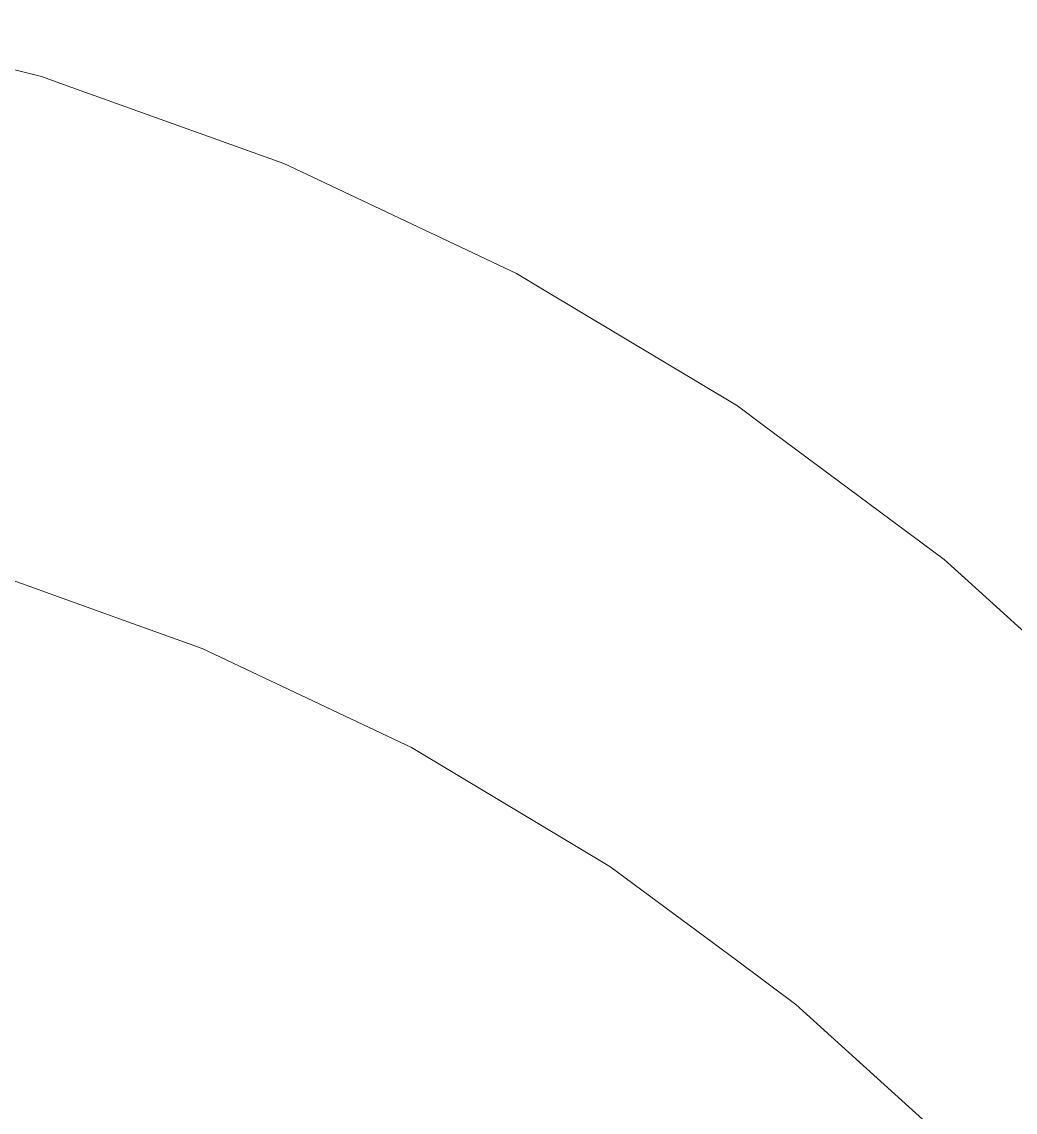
# Model space of a CAD drawing. Header units: centimetres. Extents: x -214 to 137, y -175 to 4.
# Drawn here: x 4.002 to 6.574, y -107.681 to -104.859 of the extents above; entities that cross this region are included whole.
import ezdxf

# ---------------------------------------------------------------- set-up
doc = ezdxf.new("R2010")
doc.units = ezdxf.units.CM
doc.header["$MEASUREMENT"] = 0
doc.layers.add('layer 1', color=7, linetype='Continuous')

msp = doc.modelspace()

# ---------------------------------------------------------------- linework, layer by layer
at = {"layer": 'layer 1', "color": 5, "lineweight": 9}
for points in [[(3.48736, -104.85946), (3.48736, -104.85946), (4.05305, -105.00116), (4.05305, -105.00116)], [(3.48736, -104.85946), (3.48736, -104.85946), (4.05305, -105.00116), (4.05305, -105.00116)], [(3.48736, -104.85946), (3.48736, -104.85946), (4.05305, -105.00116), (4.05305, -105.00116)], [(3.48736, -104.85946), (3.48736, -104.85946), (4.05305, -105.00116), (4.05305, -105.00116)], [(3.48736, -104.85946), (3.48736, -104.85946), (4.05305, -105.00116), (4.05305, -105.00116)], [(4.05305, -105.00116), (4.05305, -105.00116), (4.13162, -105.02927), (4.13162, -105.02927)], [(4.05305, -105.00116), (4.05305, -105.00116), (4.13162, -105.02927), (4.13162, -105.02927)], [(4.05305, -105.00116), (4.05305, -105.00116), (4.13162, -105.02927), (4.13162, -105.02927)], [(4.05305, -105.00116), (4.05305, -105.00116), (4.13162, -105.02927), (4.13162, -105.02927)], [(4.05305, -105.00116), (4.05305, -105.00116), (4.13162, -105.02927), (4.13162, -105.02927)], [(4.13162, -105.02927), (4.13162, -105.02927), (4.68069, -105.22574), (4.68069, -105.22574)], [(4.13162, -105.02927), (4.13162, -105.02927), (4.68069, -105.22574), (4.68069, -105.22574)], [(4.13162, -105.02927), (4.13162, -105.02927), (4.68069, -105.22574), (4.68069, -105.22574)], [(4.13162, -105.02927), (4.13162, -105.02927), (4.68069, -105.22574), (4.68069, -105.22574)], [(4.13162, -105.02927), (4.13162, -105.02927), (4.68069, -105.22574), (4.68069, -105.22574)], [(4.68069, -105.22574), (4.68069, -105.22574), (4.75612, -105.26142), (4.75612, -105.26142)], [(4.68069, -105.22574), (4.68069, -105.22574), (4.75612, -105.26142), (4.75612, -105.26142)], [(4.68069, -105.22574), (4.68069, -105.22574), (4.75612, -105.26142), (4.75612, -105.26142)], [(4.68069, -105.22574), (4.68069, -105.22574), (4.75612, -105.26142), (4.75612, -105.26142)], [(4.68069, -105.22574), (4.68069, -105.22574), (4.75612, -105.26142), (4.75612, -105.26142)], [(4.75612, -105.26142), (4.75612, -105.26142), (5.2833, -105.51076), (5.2833, -105.51076)], [(4.75612, -105.26142), (4.75612, -105.26142), (5.2833, -105.51076), (5.2833, -105.51076)], [(4.75612, -105.26142), (4.75612, -105.26142), (5.2833, -105.51076), (5.2833, -105.51076)], [(4.75612, -105.26142), (4.75612, -105.26142), (5.2833, -105.51076), (5.2833, -105.51076)], [(4.75612, -105.26142), (4.75612, -105.26142), (5.2833, -105.51076), (5.2833, -105.51076)], [(5.2833, -105.51076), (5.2833, -105.51076), (5.35487, -105.55366), (5.35487, -105.55366)], [(5.2833, -105.51076), (5.2833, -105.51076), (5.35487, -105.55366), (5.35487, -105.55366)], [(5.2833, -105.51076), (5.2833, -105.51076), (5.35487, -105.55366), (5.35487, -105.55366)], [(5.2833, -105.51076), (5.2833, -105.51076), (5.35487, -105.55366), (5.35487, -105.55366)], [(5.2833, -105.51076), (5.2833, -105.51076), (5.35487, -105.55366), (5.35487, -105.55366)], [(5.35487, -105.55366), (5.35487, -105.55366), (5.85507, -105.85347), (5.85507, -105.85347)], [(5.35487, -105.55366), (5.35487, -105.55366), (5.85507, -105.85347), (5.85507, -105.85347)], [(5.35487, -105.55366), (5.35487, -105.55366), (5.85507, -105.85347), (5.85507, -105.85347)], [(5.35487, -105.55366), (5.35487, -105.55366), (5.85507, -105.85347), (5.85507, -105.85347)], [(5.35487, -105.55366), (5.35487, -105.55366), (5.85507, -105.85347), (5.85507, -105.85347)], [(5.85507, -105.85347), (5.85507, -105.85347), (5.92209, -105.90318), (5.92209, -105.90318)], [(5.85507, -105.85347), (5.85507, -105.85347), (5.92209, -105.90318), (5.92209, -105.90318)], [(5.85507, -105.85347), (5.85507, -105.85347), (5.92209, -105.90318), (5.92209, -105.90318)], [(5.85507, -105.85347), (5.85507, -105.85347), (5.92209, -105.90318), (5.92209, -105.90318)], [(5.85507, -105.85347), (5.85507, -105.85347), (5.92209, -105.90318), (5.92209, -105.90318)], [(5.92209, -105.90318), (5.92209, -105.90318), (6.39049, -106.25057), (6.39049, -106.25057)], [(5.92209, -105.90318), (5.92209, -105.90318), (6.39049, -106.25057), (6.39049, -106.25057)], [(5.92209, -105.90318), (5.92209, -105.90318), (6.39049, -106.25057), (6.39049, -106.25057)], [(5.92209, -105.90318), (5.92209, -105.90318), (6.39049, -106.25057), (6.39049, -106.25057)], [(5.92209, -105.90318), (5.92209, -105.90318), (6.39049, -106.25057), (6.39049, -106.25057)], [(6.39049, -106.25057), (6.39049, -106.25057), (6.45232, -106.30661), (6.45232, -106.30661)], [(6.39049, -106.25057), (6.39049, -106.25057), (6.45232, -106.30661), (6.45232, -106.30661)], [(6.39049, -106.25057), (6.39049, -106.25057), (6.45232, -106.30661), (6.45232, -106.30661)], [(6.39049, -106.25057), (6.39049, -106.25057), (6.45232, -106.30661), (6.45232, -106.30661)], [(6.39049, -106.25057), (6.39049, -106.25057), (6.45232, -106.30661), (6.45232, -106.30661)], [(4.28898, -106.41634), (4.28898, -106.41634), (3.90507, -106.27897), (3.90507, -106.27897)], [(4.28898, -106.41634), (4.28898, -106.41634), (3.90507, -106.27897), (3.90507, -106.27897)], [(4.28898, -106.41634), (4.28898, -106.41634), (3.90507, -106.27897), (3.90507, -106.27897)], [(4.28898, -106.41634), (4.28898, -106.41634), (3.90507, -106.27897), (3.90507, -106.27897)], [(4.28898, -106.41634), (4.28898, -106.41634), (3.90507, -106.27897), (3.90507, -106.27897)], [(4.28898, -106.41634), (4.28898, -106.41634), (3.90507, -106.27897), (3.90507, -106.27897)], [(4.28898, -106.41634), (4.28898, -106.41634), (3.90507, -106.27897), (3.90507, -106.27897)], [(4.28898, -106.41634), (4.28898, -106.41634), (3.90507, -106.27897), (3.90507, -106.27897)], [(4.28898, -106.41634), (4.28898, -106.41634), (3.90507, -106.27897), (3.90507, -106.27897)], [(4.28898, -106.41634), (4.28898, -106.41634), (3.90507, -106.27897), (3.90507, -106.27897)], [(4.28898, -106.41634), (4.28898, -106.41634), (3.90507, -106.27897), (3.90507, -106.27897)], [(4.28898, -106.41634), (4.28898, -106.41634), (3.90507, -106.27897), (3.90507, -106.27897)], [(4.28898, -106.41634), (4.28898, -106.41634), (3.90507, -106.27897), (3.90507, -106.27897)], [(4.28898, -106.41634), (4.28898, -106.41634), (3.90507, -106.27897), (3.90507, -106.27897)], [(4.28898, -106.41634), (4.28898, -106.41634), (3.90507, -106.27897), (3.90507, -106.27897)], [(4.28898, -106.41634), (4.28898, -106.41634), (3.90507, -106.27897), (3.90507, -106.27897)], [(4.28898, -106.41634), (4.28898, -106.41634), (3.90507, -106.27897), (3.90507, -106.27897)], [(4.28898, -106.41634), (4.28898, -106.41634), (3.90507, -106.27897), (3.90507, -106.27897)], [(4.28898, -106.41634), (4.28898, -106.41634), (3.90507, -106.27897), (3.90507, -106.27897)], [(4.28898, -106.41634), (4.28898, -106.41634), (3.90507, -106.27897), (3.90507, -106.27897)], [(4.28898, -106.41634), (4.28898, -106.41634), (3.90507, -106.27897), (3.90507, -106.27897)], [(4.28898, -106.41634), (4.28898, -106.41634), (3.90507, -106.27897), (3.90507, -106.27897)], [(4.28898, -106.41634), (4.28898, -106.41634), (3.90507, -106.27897), (3.90507, -106.27897)], [(4.28898, -106.41634), (4.28898, -106.41634), (3.90507, -106.27897), (3.90507, -106.27897)], [(4.28898, -106.41634), (4.28898, -106.41634), (3.90507, -106.27897), (3.90507, -106.27897)], [(6.45232, -106.30661), (6.45232, -106.30661), (6.88442, -106.69824), (6.88442, -106.69824)], [(6.45232, -106.30661), (6.45232, -106.30661), (6.88442, -106.69824), (6.88442, -106.69824)], [(6.45232, -106.30661), (6.45232, -106.30661), (6.88442, -106.69824), (6.88442, -106.69824)], [(6.45232, -106.30661), (6.45232, -106.30661), (6.88442, -106.69824), (6.88442, -106.69824)], [(6.45232, -106.30661), (6.45232, -106.30661), (6.88442, -106.69824), (6.88442, -106.69824)], [(4.46942, -106.4809), (4.46942, -106.4809), (4.28898, -106.41634), (4.28898, -106.41634)], [(4.46942, -106.4809), (4.46942, -106.4809), (4.28898, -106.41634), (4.28898, -106.41634)], [(4.46942, -106.4809), (4.46942, -106.4809), (4.28898, -106.41634), (4.28898, -106.41634)], [(4.46942, -106.4809), (4.46942, -106.4809), (4.28898, -106.41634), (4.28898, -106.41634)], [(4.46942, -106.4809), (4.46942, -106.4809), (4.28898, -106.41634), (4.28898, -106.41634)], [(4.46942, -106.4809), (4.46942, -106.4809), (4.28898, -106.41634), (4.28898, -106.41634)], [(4.46942, -106.4809), (4.46942, -106.4809), (4.28898, -106.41634), (4.28898, -106.41634)], [(4.46942, -106.4809), (4.46942, -106.4809), (4.28898, -106.41634), (4.28898, -106.41634)], [(4.46942, -106.4809), (4.46942, -106.4809), (4.28898, -106.41634), (4.28898, -106.41634)], [(4.46942, -106.4809), (4.46942, -106.4809), (4.28898, -106.41634), (4.28898, -106.41634)], [(4.46942, -106.4809), (4.46942, -106.4809), (4.28898, -106.41634), (4.28898, -106.41634)], [(4.46942, -106.4809), (4.46942, -106.4809), (4.28898, -106.41634), (4.28898, -106.41634)], [(4.46942, -106.4809), (4.46942, -106.4809), (4.28898, -106.41634), (4.28898, -106.41634)], [(4.46942, -106.4809), (4.46942, -106.4809), (4.28898, -106.41634), (4.28898, -106.41634)], [(4.46942, -106.4809), (4.46942, -106.4809), (4.28898, -106.41634), (4.28898, -106.41634)], [(4.46942, -106.4809), (4.46942, -106.4809), (4.28898, -106.41634), (4.28898, -106.41634)], [(4.46942, -106.4809), (4.46942, -106.4809), (4.28898, -106.41634), (4.28898, -106.41634)], [(4.46942, -106.4809), (4.46942, -106.4809), (4.28898, -106.41634), (4.28898, -106.41634)], [(4.46942, -106.4809), (4.46942, -106.4809), (4.28898, -106.41634), (4.28898, -106.41634)], [(4.46942, -106.4809), (4.46942, -106.4809), (4.28898, -106.41634), (4.28898, -106.41634)], [(4.46942, -106.4809), (4.46942, -106.4809), (4.28898, -106.41634), (4.28898, -106.41634)], [(4.46942, -106.4809), (4.46942, -106.4809), (4.28898, -106.41634), (4.28898, -106.41634)], [(4.46942, -106.4809), (4.46942, -106.4809), (4.28898, -106.41634), (4.28898, -106.41634)], [(4.46942, -106.4809), (4.46942, -106.4809), (4.28898, -106.41634), (4.28898, -106.41634)], [(4.46942, -106.4809), (4.46942, -106.4809), (4.28898, -106.41634), (4.28898, -106.41634)], [(4.83802, -106.65524), (4.83802, -106.65524), (4.46942, -106.4809), (4.46942, -106.4809)], [(4.83802, -106.65524), (4.83802, -106.65524), (4.46942, -106.4809), (4.46942, -106.4809)], [(4.83802, -106.65524), (4.83802, -106.65524), (4.46942, -106.4809), (4.46942, -106.4809)], [(4.83802, -106.65524), (4.83802, -106.65524), (4.46942, -106.4809), (4.46942, -106.4809)], [(4.83802, -106.65524), (4.83802, -106.65524), (4.46942, -106.4809), (4.46942, -106.4809)], [(4.83802, -106.65524), (4.83802, -106.65524), (4.46942, -106.4809), (4.46942, -106.4809)], [(4.83802, -106.65524), (4.83802, -106.65524), (4.46942, -106.4809), (4.46942, -106.4809)], [(4.83802, -106.65524), (4.83802, -106.65524), (4.46942, -106.4809), (4.46942, -106.4809)], [(4.83802, -106.65524), (4.83802, -106.65524), (4.46942, -106.4809), (4.46942, -106.4809)], [(4.83802, -106.65524), (4.83802, -106.65524), (4.46942, -106.4809), (4.46942, -106.4809)], [(4.83802, -106.65524), (4.83802, -106.65524), (4.46942, -106.4809), (4.46942, -106.4809)], [(4.83802, -106.65524), (4.83802, -106.65524), (4.46942, -106.4809), (4.46942, -106.4809)], [(4.83802, -106.65524), (4.83802, -106.65524), (4.46942, -106.4809), (4.46942, -106.4809)], [(4.83802, -106.65524), (4.83802, -106.65524), (4.46942, -106.4809), (4.46942, -106.4809)], [(4.83802, -106.65524), (4.83802, -106.65524), (4.46942, -106.4809), (4.46942, -106.4809)], [(4.83802, -106.65524), (4.83802, -106.65524), (4.46942, -106.4809), (4.46942, -106.4809)], [(4.83802, -106.65524), (4.83802, -106.65524), (4.46942, -106.4809), (4.46942, -106.4809)], [(4.83802, -106.65524), (4.83802, -106.65524), (4.46942, -106.4809), (4.46942, -106.4809)], [(4.83802, -106.65524), (4.83802, -106.65524), (4.46942, -106.4809), (4.46942, -106.4809)], [(4.83802, -106.65524), (4.83802, -106.65524), (4.46942, -106.4809), (4.46942, -106.4809)], [(4.83802, -106.65524), (4.83802, -106.65524), (4.46942, -106.4809), (4.46942, -106.4809)], [(4.83802, -106.65524), (4.83802, -106.65524), (4.46942, -106.4809), (4.46942, -106.4809)], [(4.83802, -106.65524), (4.83802, -106.65524), (4.46942, -106.4809), (4.46942, -106.4809)], [(4.83802, -106.65524), (4.83802, -106.65524), (4.46942, -106.4809), (4.46942, -106.4809)], [(4.83802, -106.65524), (4.83802, -106.65524), (4.46942, -106.4809), (4.46942, -106.4809)], [(5.01126, -106.73718), (5.01126, -106.73718), (4.83802, -106.65524), (4.83802, -106.65524)], [(5.01126, -106.73718), (5.01126, -106.73718), (4.83802, -106.65524), (4.83802, -106.65524)], [(5.01126, -106.73718), (5.01126, -106.73718), (4.83802, -106.65524), (4.83802, -106.65524)], [(5.01126, -106.73718), (5.01126, -106.73718), (4.83802, -106.65524), (4.83802, -106.65524)], [(5.01126, -106.73718), (5.01126, -106.73718), (4.83802, -106.65524), (4.83802, -106.65524)], [(5.01126, -106.73718), (5.01126, -106.73718), (4.83802, -106.65524), (4.83802, -106.65524)], [(5.01126, -106.73718), (5.01126, -106.73718), (4.83802, -106.65524), (4.83802, -106.65524)], [(5.01126, -106.73718), (5.01126, -106.73718), (4.83802, -106.65524), (4.83802, -106.65524)], [(5.01126, -106.73718), (5.01126, -106.73718), (4.83802, -106.65524), (4.83802, -106.65524)], [(5.01126, -106.73718), (5.01126, -106.73718), (4.83802, -106.65524), (4.83802, -106.65524)], [(5.01126, -106.73718), (5.01126, -106.73718), (4.83802, -106.65524), (4.83802, -106.65524)], [(5.01126, -106.73718), (5.01126, -106.73718), (4.83802, -106.65524), (4.83802, -106.65524)], [(5.01126, -106.73718), (5.01126, -106.73718), (4.83802, -106.65524), (4.83802, -106.65524)], [(5.01126, -106.73718), (5.01126, -106.73718), (4.83802, -106.65524), (4.83802, -106.65524)], [(5.01126, -106.73718), (5.01126, -106.73718), (4.83802, -106.65524), (4.83802, -106.65524)], [(5.01126, -106.73718), (5.01126, -106.73718), (4.83802, -106.65524), (4.83802, -106.65524)], [(5.01126, -106.73718), (5.01126, -106.73718), (4.83802, -106.65524), (4.83802, -106.65524)], [(5.01126, -106.73718), (5.01126, -106.73718), (4.83802, -106.65524), (4.83802, -106.65524)], [(5.01126, -106.73718), (5.01126, -106.73718), (4.83802, -106.65524), (4.83802, -106.65524)], [(5.01126, -106.73718), (5.01126, -106.73718), (4.83802, -106.65524), (4.83802, -106.65524)], [(5.01126, -106.73718), (5.01126, -106.73718), (4.83802, -106.65524), (4.83802, -106.65524)], [(5.01126, -106.73718), (5.01126, -106.73718), (4.83802, -106.65524), (4.83802, -106.65524)], [(5.01126, -106.73718), (5.01126, -106.73718), (4.83802, -106.65524), (4.83802, -106.65524)], [(5.01126, -106.73718), (5.01126, -106.73718), (4.83802, -106.65524), (4.83802, -106.65524)], [(5.01126, -106.73718), (5.01126, -106.73718), (4.83802, -106.65524), (4.83802, -106.65524)], [(5.36099, -106.9468), (5.36099, -106.9468), (5.01126, -106.73718), (5.01126, -106.73718)], [(5.36099, -106.9468), (5.36099, -106.9468), (5.01126, -106.73718), (5.01126, -106.73718)], [(5.36099, -106.9468), (5.36099, -106.9468), (5.01126, -106.73718), (5.01126, -106.73718)], [(5.36099, -106.9468), (5.36099, -106.9468), (5.01126, -106.73718), (5.01126, -106.73718)], [(5.36099, -106.9468), (5.36099, -106.9468), (5.01126, -106.73718), (5.01126, -106.73718)], [(5.36099, -106.9468), (5.36099, -106.9468), (5.01126, -106.73718), (5.01126, -106.73718)], [(5.36099, -106.9468), (5.36099, -106.9468), (5.01126, -106.73718), (5.01126, -106.73718)], [(5.36099, -106.9468), (5.36099, -106.9468), (5.01126, -106.73718), (5.01126, -106.73718)], [(5.36099, -106.9468), (5.36099, -106.9468), (5.01126, -106.73718), (5.01126, -106.73718)], [(5.36099, -106.9468), (5.36099, -106.9468), (5.01126, -106.73718), (5.01126, -106.73718)], [(5.36099, -106.9468), (5.36099, -106.9468), (5.01126, -106.73718), (5.01126, -106.73718)], [(5.36099, -106.9468), (5.36099, -106.9468), (5.01126, -106.73718), (5.01126, -106.73718)], [(5.36099, -106.9468), (5.36099, -106.9468), (5.01126, -106.73718), (5.01126, -106.73718)], [(5.36099, -106.9468), (5.36099, -106.9468), (5.01126, -106.73718), (5.01126, -106.73718)], [(5.36099, -106.9468), (5.36099, -106.9468), (5.01126, -106.73718), (5.01126, -106.73718)], [(5.36099, -106.9468), (5.36099, -106.9468), (5.01126, -106.73718), (5.01126, -106.73718)], [(5.36099, -106.9468), (5.36099, -106.9468), (5.01126, -106.73718), (5.01126, -106.73718)], [(5.36099, -106.9468), (5.36099, -106.9468), (5.01126, -106.73718), (5.01126, -106.73718)], [(5.36099, -106.9468), (5.36099, -106.9468), (5.01126, -106.73718), (5.01126, -106.73718)], [(5.36099, -106.9468), (5.36099, -106.9468), (5.01126, -106.73718), (5.01126, -106.73718)], [(5.36099, -106.9468), (5.36099, -106.9468), (5.01126, -106.73718), (5.01126, -106.73718)], [(5.36099, -106.9468), (5.36099, -106.9468), (5.01126, -106.73718), (5.01126, -106.73718)], [(5.36099, -106.9468), (5.36099, -106.9468), (5.01126, -106.73718), (5.01126, -106.73718)], [(5.36099, -106.9468), (5.36099, -106.9468), (5.01126, -106.73718), (5.01126, -106.73718)], [(5.36099, -106.9468), (5.36099, -106.9468), (5.01126, -106.73718), (5.01126, -106.73718)], [(5.52536, -107.04532), (5.52536, -107.04532), (5.36099, -106.9468), (5.36099, -106.9468)], [(5.52536, -107.04532), (5.52536, -107.04532), (5.36099, -106.9468), (5.36099, -106.9468)], [(5.52536, -107.04532), (5.52536, -107.04532), (5.36099, -106.9468), (5.36099, -106.9468)], [(5.52536, -107.04532), (5.52536, -107.04532), (5.36099, -106.9468), (5.36099, -106.9468)], [(5.52536, -107.04532), (5.52536, -107.04532), (5.36099, -106.9468), (5.36099, -106.9468)], [(5.52536, -107.04532), (5.52536, -107.04532), (5.36099, -106.9468), (5.36099, -106.9468)], [(5.52536, -107.04532), (5.52536, -107.04532), (5.36099, -106.9468), (5.36099, -106.9468)], [(5.52536, -107.04532), (5.52536, -107.04532), (5.36099, -106.9468), (5.36099, -106.9468)], [(5.52536, -107.04532), (5.52536, -107.04532), (5.36099, -106.9468), (5.36099, -106.9468)], [(5.52536, -107.04532), (5.52536, -107.04532), (5.36099, -106.9468), (5.36099, -106.9468)], [(5.52536, -107.04532), (5.52536, -107.04532), (5.36099, -106.9468), (5.36099, -106.9468)], [(5.52536, -107.04532), (5.52536, -107.04532), (5.36099, -106.9468), (5.36099, -106.9468)], [(5.52536, -107.04532), (5.52536, -107.04532), (5.36099, -106.9468), (5.36099, -106.9468)], [(5.52536, -107.04532), (5.52536, -107.04532), (5.36099, -106.9468), (5.36099, -106.9468)], [(5.52536, -107.04532), (5.52536, -107.04532), (5.36099, -106.9468), (5.36099, -106.9468)], [(5.52536, -107.04532), (5.52536, -107.04532), (5.36099, -106.9468), (5.36099, -106.9468)], [(5.52536, -107.04532), (5.52536, -107.04532), (5.36099, -106.9468), (5.36099, -106.9468)], [(5.52536, -107.04532), (5.52536, -107.04532), (5.36099, -106.9468), (5.36099, -106.9468)], [(5.52536, -107.04532), (5.52536, -107.04532), (5.36099, -106.9468), (5.36099, -106.9468)], [(5.52536, -107.04532), (5.52536, -107.04532), (5.36099, -106.9468), (5.36099, -106.9468)], [(5.52536, -107.04532), (5.52536, -107.04532), (5.36099, -106.9468), (5.36099, -106.9468)], [(5.52536, -107.04532), (5.52536, -107.04532), (5.36099, -106.9468), (5.36099, -106.9468)], [(5.52536, -107.04532), (5.52536, -107.04532), (5.36099, -106.9468), (5.36099, -106.9468)], [(5.52536, -107.04532), (5.52536, -107.04532), (5.36099, -106.9468), (5.36099, -106.9468)], [(5.52536, -107.04532), (5.52536, -107.04532), (5.36099, -106.9468), (5.36099, -106.9468)], [(5.85287, -107.28823), (5.85287, -107.28823), (5.52536, -107.04532), (5.52536, -107.04532)], [(5.85287, -107.28823), (5.85287, -107.28823), (5.52536, -107.04532), (5.52536, -107.04532)], [(5.85287, -107.28823), (5.85287, -107.28823), (5.52536, -107.04532), (5.52536, -107.04532)], [(5.85287, -107.28823), (5.85287, -107.28823), (5.52536, -107.04532), (5.52536, -107.04532)], [(5.85287, -107.28823), (5.85287, -107.28823), (5.52536, -107.04532), (5.52536, -107.04532)], [(5.85287, -107.28823), (5.85287, -107.28823), (5.52536, -107.04532), (5.52536, -107.04532)], [(5.85287, -107.28823), (5.85287, -107.28823), (5.52536, -107.04532), (5.52536, -107.04532)], [(5.85287, -107.28823), (5.85287, -107.28823), (5.52536, -107.04532), (5.52536, -107.04532)], [(5.85287, -107.28823), (5.85287, -107.28823), (5.52536, -107.04532), (5.52536, -107.04532)], [(5.85287, -107.28823), (5.85287, -107.28823), (5.52536, -107.04532), (5.52536, -107.04532)], [(5.85287, -107.28823), (5.85287, -107.28823), (5.52536, -107.04532), (5.52536, -107.04532)], [(5.85287, -107.28823), (5.85287, -107.28823), (5.52536, -107.04532), (5.52536, -107.04532)], [(5.85287, -107.28823), (5.85287, -107.28823), (5.52536, -107.04532), (5.52536, -107.04532)], [(5.85287, -107.28823), (5.85287, -107.28823), (5.52536, -107.04532), (5.52536, -107.04532)], [(5.85287, -107.28823), (5.85287, -107.28823), (5.52536, -107.04532), (5.52536, -107.04532)], [(5.85287, -107.28823), (5.85287, -107.28823), (5.52536, -107.04532), (5.52536, -107.04532)], [(5.85287, -107.28823), (5.85287, -107.28823), (5.52536, -107.04532), (5.52536, -107.04532)], [(5.85287, -107.28823), (5.85287, -107.28823), (5.52536, -107.04532), (5.52536, -107.04532)], [(5.85287, -107.28823), (5.85287, -107.28823), (5.52536, -107.04532), (5.52536, -107.04532)], [(5.85287, -107.28823), (5.85287, -107.28823), (5.52536, -107.04532), (5.52536, -107.04532)], [(5.85287, -107.28823), (5.85287, -107.28823), (5.52536, -107.04532), (5.52536, -107.04532)], [(5.85287, -107.28823), (5.85287, -107.28823), (5.52536, -107.04532), (5.52536, -107.04532)], [(5.85287, -107.28823), (5.85287, -107.28823), (5.52536, -107.04532), (5.52536, -107.04532)], [(5.85287, -107.28823), (5.85287, -107.28823), (5.52536, -107.04532), (5.52536, -107.04532)], [(5.85287, -107.28823), (5.85287, -107.28823), (5.52536, -107.04532), (5.52536, -107.04532)], [(6.00679, -107.40239), (6.00679, -107.40239), (5.85287, -107.28823), (5.85287, -107.28823)], [(6.00679, -107.40239), (6.00679, -107.40239), (5.85287, -107.28823), (5.85287, -107.28823)], [(6.00679, -107.40239), (6.00679, -107.40239), (5.85287, -107.28823), (5.85287, -107.28823)], [(6.00679, -107.40239), (6.00679, -107.40239), (5.85287, -107.28823), (5.85287, -107.28823)], [(6.00679, -107.40239), (6.00679, -107.40239), (5.85287, -107.28823), (5.85287, -107.28823)], [(6.00679, -107.40239), (6.00679, -107.40239), (5.85287, -107.28823), (5.85287, -107.28823)], [(6.00679, -107.40239), (6.00679, -107.40239), (5.85287, -107.28823), (5.85287, -107.28823)], [(6.00679, -107.40239), (6.00679, -107.40239), (5.85287, -107.28823), (5.85287, -107.28823)], [(6.00679, -107.40239), (6.00679, -107.40239), (5.85287, -107.28823), (5.85287, -107.28823)], [(6.00679, -107.40239), (6.00679, -107.40239), (5.85287, -107.28823), (5.85287, -107.28823)], [(6.00679, -107.40239), (6.00679, -107.40239), (5.85287, -107.28823), (5.85287, -107.28823)], [(6.00679, -107.40239), (6.00679, -107.40239), (5.85287, -107.28823), (5.85287, -107.28823)], [(6.00679, -107.40239), (6.00679, -107.40239), (5.85287, -107.28823), (5.85287, -107.28823)], [(6.00679, -107.40239), (6.00679, -107.40239), (5.85287, -107.28823), (5.85287, -107.28823)], [(6.00679, -107.40239), (6.00679, -107.40239), (5.85287, -107.28823), (5.85287, -107.28823)], [(6.00679, -107.40239), (6.00679, -107.40239), (5.85287, -107.28823), (5.85287, -107.28823)], [(6.00679, -107.40239), (6.00679, -107.40239), (5.85287, -107.28823), (5.85287, -107.28823)], [(6.00679, -107.40239), (6.00679, -107.40239), (5.85287, -107.28823), (5.85287, -107.28823)], [(6.00679, -107.40239), (6.00679, -107.40239), (5.85287, -107.28823), (5.85287, -107.28823)], [(6.00679, -107.40239), (6.00679, -107.40239), (5.85287, -107.28823), (5.85287, -107.28823)], [(6.00679, -107.40239), (6.00679, -107.40239), (5.85287, -107.28823), (5.85287, -107.28823)], [(6.00679, -107.40239), (6.00679, -107.40239), (5.85287, -107.28823), (5.85287, -107.28823)], [(6.00679, -107.40239), (6.00679, -107.40239), (5.85287, -107.28823), (5.85287, -107.28823)], [(6.00679, -107.40239), (6.00679, -107.40239), (5.85287, -107.28823), (5.85287, -107.28823)], [(6.00679, -107.40239), (6.00679, -107.40239), (5.85287, -107.28823), (5.85287, -107.28823)], [(6.30891, -107.67621), (6.30891, -107.67621), (6.00679, -107.40239), (6.00679, -107.40239)], [(6.30891, -107.67621), (6.30891, -107.67621), (6.00679, -107.40239), (6.00679, -107.40239)], [(6.30891, -107.67621), (6.30891, -107.67621), (6.00679, -107.40239), (6.00679, -107.40239)], [(6.30891, -107.67621), (6.30891, -107.67621), (6.00679, -107.40239), (6.00679, -107.40239)], [(6.30891, -107.67621), (6.30891, -107.67621), (6.00679, -107.40239), (6.00679, -107.40239)], [(6.30891, -107.67621), (6.30891, -107.67621), (6.00679, -107.40239), (6.00679, -107.40239)], [(6.30891, -107.67621), (6.30891, -107.67621), (6.00679, -107.40239), (6.00679, -107.40239)], [(6.30891, -107.67621), (6.30891, -107.67621), (6.00679, -107.40239), (6.00679, -107.40239)], [(6.30891, -107.67621), (6.30891, -107.67621), (6.00679, -107.40239), (6.00679, -107.40239)], [(6.30891, -107.67621), (6.30891, -107.67621), (6.00679, -107.40239), (6.00679, -107.40239)], [(6.30891, -107.67621), (6.30891, -107.67621), (6.00679, -107.40239), (6.00679, -107.40239)], [(6.30891, -107.67621), (6.30891, -107.67621), (6.00679, -107.40239), (6.00679, -107.40239)], [(6.30891, -107.67621), (6.30891, -107.67621), (6.00679, -107.40239), (6.00679, -107.40239)], [(6.30891, -107.67621), (6.30891, -107.67621), (6.00679, -107.40239), (6.00679, -107.40239)], [(6.30891, -107.67621), (6.30891, -107.67621), (6.00679, -107.40239), (6.00679, -107.40239)], [(6.30891, -107.67621), (6.30891, -107.67621), (6.00679, -107.40239), (6.00679, -107.40239)], [(6.30891, -107.67621), (6.30891, -107.67621), (6.00679, -107.40239), (6.00679, -107.40239)], [(6.30891, -107.67621), (6.30891, -107.67621), (6.00679, -107.40239), (6.00679, -107.40239)], [(6.30891, -107.67621), (6.30891, -107.67621), (6.00679, -107.40239), (6.00679, -107.40239)], [(6.30891, -107.67621), (6.30891, -107.67621), (6.00679, -107.40239), (6.00679, -107.40239)], [(6.30891, -107.67621), (6.30891, -107.67621), (6.00679, -107.40239), (6.00679, -107.40239)], [(6.30891, -107.67621), (6.30891, -107.67621), (6.00679, -107.40239), (6.00679, -107.40239)], [(6.30891, -107.67621), (6.30891, -107.67621), (6.00679, -107.40239), (6.00679, -107.40239)], [(6.30891, -107.67621), (6.30891, -107.67621), (6.00679, -107.40239), (6.00679, -107.40239)], [(6.30891, -107.67621), (6.30891, -107.67621), (6.00679, -107.40239), (6.00679, -107.40239)], [(6.4509, -107.80491), (6.4509, -107.80491), (6.30891, -107.67621), (6.30891, -107.67621)], [(6.4509, -107.80491), (6.4509, -107.80491), (6.30891, -107.67621), (6.30891, -107.67621)], [(6.4509, -107.80491), (6.4509, -107.80491), (6.30891, -107.67621), (6.30891, -107.67621)], [(6.4509, -107.80491), (6.4509, -107.80491), (6.30891, -107.67621), (6.30891, -107.67621)], [(6.4509, -107.80491), (6.4509, -107.80491), (6.30891, -107.67621), (6.30891, -107.67621)], [(6.4509, -107.80491), (6.4509, -107.80491), (6.30891, -107.67621), (6.30891, -107.67621)], [(6.4509, -107.80491), (6.4509, -107.80491), (6.30891, -107.67621), (6.30891, -107.67621)], [(6.4509, -107.80491), (6.4509, -107.80491), (6.30891, -107.67621), (6.30891, -107.67621)], [(6.4509, -107.80491), (6.4509, -107.80491), (6.30891, -107.67621), (6.30891, -107.67621)], [(6.4509, -107.80491), (6.4509, -107.80491), (6.30891, -107.67621), (6.30891, -107.67621)], [(6.4509, -107.80491), (6.4509, -107.80491), (6.30891, -107.67621), (6.30891, -107.67621)], [(6.4509, -107.80491), (6.4509, -107.80491), (6.30891, -107.67621), (6.30891, -107.67621)], [(6.4509, -107.80491), (6.4509, -107.80491), (6.30891, -107.67621), (6.30891, -107.67621)], [(6.4509, -107.80491), (6.4509, -107.80491), (6.30891, -107.67621), (6.30891, -107.67621)], [(6.4509, -107.80491), (6.4509, -107.80491), (6.30891, -107.67621), (6.30891, -107.67621)], [(6.4509, -107.80491), (6.4509, -107.80491), (6.30891, -107.67621), (6.30891, -107.67621)], [(6.4509, -107.80491), (6.4509, -107.80491), (6.30891, -107.67621), (6.30891, -107.67621)], [(6.4509, -107.80491), (6.4509, -107.80491), (6.30891, -107.67621), (6.30891, -107.67621)], [(6.4509, -107.80491), (6.4509, -107.80491), (6.30891, -107.67621), (6.30891, -107.67621)], [(6.4509, -107.80491), (6.4509, -107.80491), (6.30891, -107.67621), (6.30891, -107.67621)], [(6.4509, -107.80491), (6.4509, -107.80491), (6.30891, -107.67621), (6.30891, -107.67621)], [(6.4509, -107.80491), (6.4509, -107.80491), (6.30891, -107.67621), (6.30891, -107.67621)], [(6.4509, -107.80491), (6.4509, -107.80491), (6.30891, -107.67621), (6.30891, -107.67621)], [(6.4509, -107.80491), (6.4509, -107.80491), (6.30891, -107.67621), (6.30891, -107.67621)], [(6.4509, -107.80491), (6.4509, -107.80491), (6.30891, -107.67621), (6.30891, -107.67621)]]:
    msp.add_open_spline(points, degree=3, dxfattribs=at)

doc.saveas('drawing.dxf')
